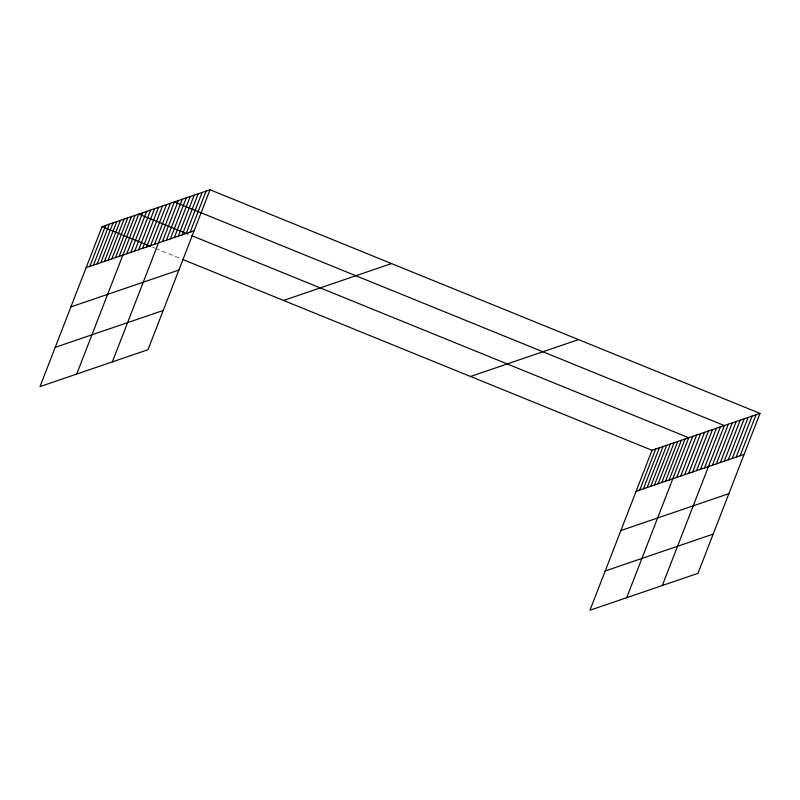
<?xml version="1.0" encoding="UTF-8"?>
<svg xmlns="http://www.w3.org/2000/svg" width="800" height="800" viewBox="0 0 800 800"><rect width="100%" height="100%" fill="white"/><g stroke="black" fill="none" stroke-linecap="round" stroke-linejoin="round"><path stroke-width="0.6" stroke-dasharray="4 3" d="M152.46 247.15L154.7 248.06M155.82 248.51L181.59 258.99"/><path stroke-width="1.2" d="M210.02 189.77L102.04 226.65L40 386.6L147.98 349.72L210.02 189.77L760 413.4L697.96 573.35L589.98 610.23L652.02 450.28L760 413.4M89.81 266.4L105.71 225.39M93.48 265.15L109.39 224.14M97.15 263.89L113.06 222.89M100.82 262.64L116.73 221.63M104.49 261.39L120.4 220.38M108.16 260.13L124.07 219.12M111.84 258.88L127.74 217.87M115.51 257.63L131.41 216.62M119.18 256.37L135.08 215.36M76.71 374.06L138.76 214.11L188.05 234.15M126.81 253.77L142.72 212.76M130.77 252.41L146.67 211.4M134.73 251.06L150.63 210.05M138.69 249.71L154.59 208.7M142.65 248.36L158.55 207.35M146.61 247L162.51 205.99M150.56 245.65L166.47 204.64M154.52 244.3L170.43 203.29M112.35 361.89L174.39 201.94L724.37 425.57L662.32 585.52M162.44 241.59L178.35 200.59M166.4 240.24L182.31 199.23M170.36 238.89L186.27 197.88M174.32 237.54L190.23 196.53M178.28 236.19L194.19 195.18M182.24 234.83L198.15 193.82M186.2 233.48L202.1 192.47M190.16 232.13L206.06 191.12M639.78 490.03L655.69 449.02M643.46 488.78L659.36 447.77M647.13 487.52L663.03 446.52M650.8 486.27L666.7 445.26M654.47 485.02L670.38 444.01M658.14 483.76L674.05 442.75M661.81 482.51L677.72 441.5M665.48 481.26L681.39 440.25M669.15 480L685.06 438.99M626.69 597.69L688.73 437.74L191.41 235.52M676.79 477.4L692.69 436.39M680.74 476.04L696.65 435.03M684.7 474.69L700.61 433.68M688.66 473.34L704.57 432.33M692.62 471.99L708.53 430.98M696.58 470.63L712.49 429.62M700.54 469.28L716.45 428.27M704.5 467.93L720.41 426.92M712.42 465.22L728.33 424.22M716.38 463.87L732.28 422.86M720.34 462.52L736.24 421.51M724.3 461.17L740.2 420.16M728.26 459.82L744.16 418.81M732.22 458.46L748.12 417.45M736.17 457.11L752.08 416.1M740.13 455.76L756.04 414.75M86.14 267.66L194.12 230.78M70.91 306.91L178.89 270.03M55.22 347.35L163.21 310.47M283.54 300.44L391.52 263.57M470.53 376.48L578.51 339.6M636.11 491.29L744.09 454.41M620.89 530.54L728.87 493.66M605.2 570.98L713.18 534.1M102.04 226.65L150.22 246.24M182.71 259.45L652.02 450.28"/></g></svg>
